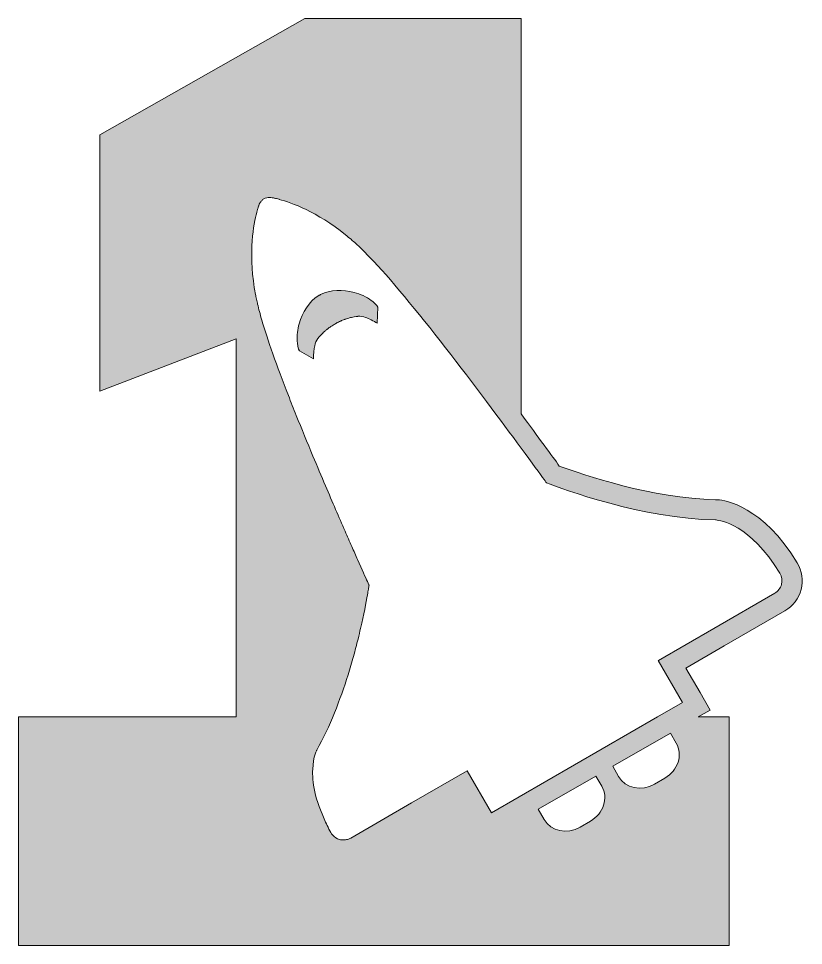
# Model space of a CAD drawing. Header units: millimetres. Extents: x -177 to -32, y -79 to 92.
import ezdxf

# ---------------------------------------------------------------- set-up
doc = ezdxf.new("R2010")
doc.units = ezdxf.units.MM
doc.header["$MEASUREMENT"] = 0
doc.layers.add('Layer 1', color=7, linetype='Continuous', lineweight=0)

# ---------------------------------------------------------------- blocks, each defined once
blk = doc.blocks.new('Block_0')
at = {"layer": 'Layer 1', "transparency": 33554687}
h = blk.add_hatch(color=7, dxfattribs=at)
h.dxf.hatch_style = 2
edge = h.paths.add_edge_path()
edge.add_spline(control_points=[(-36.02, -12.58), (-36.2, -13.27), (-36.65, -13.87), (-37.27, -14.23), (-37.27, -14.23), (-48.5, -20.72), (-48.5, -20.72), (-48.5, -20.72), (-58.77, -26.65), (-58.77, -26.65), (-58.77, -26.65), (-58.81, -26.67), (-58.81, -26.67), (-58.81, -26.67), (-54.32, -34.45), (-54.32, -34.45), (-54.32, -34.45), (-58.91, -37.1), (-58.91, -37.1), (-58.91, -37.1), (-89.61, -54.83), (-89.61, -54.83), (-89.61, -54.83), (-94.1, -47.06), (-94.1, -47.06), (-94.1, -47.06), (-104.37, -52.99), (-104.37, -52.99), (-104.37, -52.99), (-115.6, -59.48), (-115.6, -59.48), (-115.79, -59.59), (-115.99, -59.67), (-116.19, -59.73), (-116.25, -59.74), (-116.31, -59.75), (-116.37, -59.77), (-116.52, -59.8), (-116.67, -59.82), (-116.82, -59.83), (-116.89, -59.83), (-116.95, -59.83), (-117.01, -59.83), (-117.23, -59.83), (-117.44, -59.8), (-117.65, -59.75), (-118.17, -59.6), (-118.63, -59.31), (-118.97, -58.9), (-119.08, -58.77), (-119.18, -58.62), (-119.27, -58.47), (-119.76, -57.59), (-120.18, -56.75), (-120.54, -55.95), (-120.54, -55.95), (-121.46, -53.65), (-121.46, -53.65), (-122.14, -51.71), (-122.47, -50.03), (-122.59, -48.63), (-122.65, -47.92), (-122.66, -47.29), (-122.63, -46.72), (-122.63, -46.72), (-122.48, -45.23), (-122.48, -45.23), (-122.3, -44.16), (-122.02, -43.53), (-121.94, -43.36), (-121.91, -43.31), (-121.89, -43.26), (-121.86, -43.22), (-119.44, -38.84), (-117.54, -33.91), (-116.1, -29.28), (-115.74, -28.13), (-115.4, -26.99), (-115.1, -25.89), (-114.79, -24.78), (-114.51, -23.71), (-114.26, -22.69), (-114.09, -22.01), (-113.93, -21.34), (-113.78, -20.71), (-113.19, -18.15), (-112.78, -16), (-112.51, -14.49), (-112.44, -14.11), (-112.39, -13.77), (-112.34, -13.48), (-112.29, -13.19), (-112.25, -12.94), (-112.22, -12.74), (-112.22, -12.74), (-112.33, -12.5), (-112.53, -12.06), (-112.87, -11.29), (-113.5, -9.88), (-114.33, -8.01), (-114.66, -7.26), (-115.03, -6.44), (-115.42, -5.55), (-115.81, -4.67), (-116.22, -3.72), (-116.66, -2.72), (-117.76, -0.21), (-118.98, 2.62), (-120.26, 5.61), (-121.02, 7.41), (-121.8, 9.26), (-122.58, 11.14), (-123.62, 13.63), (-124.67, 16.17), (-125.66, 18.66), (-126.16, 19.9), (-126.65, 21.13), (-127.12, 22.34), (-129.24, 27.78), (-131.03, 32.75), (-132.01, 36.26), (-132.01, 36.26), (-132, 36.26), (-132, 36.26), (-132.17, 36.8), (-132.33, 37.34), (-132.47, 37.86), (-132.59, 38.32), (-132.7, 38.78), (-132.81, 39.22), (-132.84, 39.36), (-132.87, 39.5), (-132.9, 39.64), (-132.98, 39.97), (-133.05, 40.3), (-133.11, 40.63), (-133.14, 40.76), (-133.17, 40.89), (-133.19, 41.02), (-133.27, 41.45), (-133.35, 41.89), (-133.42, 42.31), (-133.42, 42.31), (-133.42, 42.32), (-133.42, 42.32), (-134.47, 49), (-133.55, 53.97), (-132.97, 56.2), (-132.97, 56.2), (-132.97, 56.21), (-132.97, 56.21), (-132.88, 56.57), (-132.79, 56.86), (-132.73, 57.06), (-132.72, 57.08), (-132.72, 57.09), (-132.72, 57.1), (-132.69, 57.19), (-132.66, 57.27), (-132.64, 57.33), (-132.64, 57.34), (-132.63, 57.35), (-132.63, 57.36), (-132.61, 57.41), (-132.6, 57.45), (-132.59, 57.47), (-132.53, 57.63), (-132.46, 57.78), (-132.37, 57.92), (-132.33, 57.99), (-132.29, 58.06), (-132.24, 58.12), (-132.12, 58.28), (-132, 58.42), (-131.86, 58.54), (-131.86, 58.54), (-131.88, 58.59), (-131.88, 58.59), (-131.81, 58.63), (-131.72, 58.66), (-131.64, 58.7), (-131.57, 58.75), (-131.5, 58.81), (-131.42, 58.85), (-131.42, 58.85), (-131.4, 58.81), (-131.4, 58.81), (-131.22, 58.87), (-131.03, 58.91), (-130.84, 58.93), (-130.76, 58.94), (-130.68, 58.94), (-130.6, 58.95), (-130.44, 58.95), (-130.27, 58.94), (-130.11, 58.91), (-130.08, 58.9), (-130.04, 58.9), (-129.99, 58.89), (-129.98, 58.88), (-129.97, 58.88), (-129.96, 58.88), (-129.89, 58.87), (-129.81, 58.85), (-129.72, 58.83), (-129.71, 58.83), (-129.69, 58.83), (-129.68, 58.82), (-129.58, 58.8), (-129.45, 58.77), (-129.31, 58.74), (-129.16, 58.7), (-129, 58.66), (-128.83, 58.61), (-128.82, 58.61), (-128.81, 58.61), (-128.81, 58.6), (-126.59, 58), (-121.82, 56.3), (-116.56, 52.06), (-116.56, 52.06), (-116.56, 52.05), (-116.56, 52.05), (-116.22, 51.78), (-115.89, 51.5), (-115.55, 51.21), (-115.45, 51.12), (-115.35, 51.04), (-115.25, 50.95), (-115, 50.73), (-114.75, 50.5), (-114.49, 50.27), (-114.39, 50.18), (-114.29, 50.08), (-114.19, 49.99), (-113.85, 49.67), (-113.52, 49.35), (-113.18, 49.02), (-112.8, 48.63), (-112.41, 48.22), (-112.02, 47.81), (-112.02, 47.81), (-112.02, 47.81), (-112.02, 47.81), (-104.93, 40.6), (-91.31, 22.4), (-84.14, 12.63), (-82.1, 9.86), (-80.58, 7.76), (-79.88, 6.79), (-79.6, 6.4), (-79.45, 6.19), (-79.45, 6.19), (-76.45, 5.03), (-61.58, -0.46), (-48.23, -0.68), (-48.18, -0.68), (-48.13, -0.68), (-48.08, -0.68), (-47.45, -0.73), (-41.82, -1.4), (-36.32, -10.54), (-35.95, -11.15), (-35.84, -11.89), (-36.02, -12.58)], knot_values=[0, 0, 0, 0, 1, 1, 1, 2, 2, 2, 3, 3, 3, 4, 4, 4, 5, 5, 5, 6, 6, 6, 7, 7, 7, 8, 8, 8, 9, 9, 9, 10, 10, 10, 11, 11, 11, 12, 12, 12, 13, 13, 13, 14, 14, 14, 15, 15, 15, 16, 16, 16, 17, 17, 17, 18, 18, 18, 19, 19, 19, 20, 20, 20, 21, 21, 21, 22, 22, 22, 23, 23, 23, 24, 24, 24, 25, 25, 25, 26, 26, 26, 27, 27, 27, 28, 28, 28, 29, 29, 29, 30, 30, 30, 31, 31, 31, 32, 32, 32, 33, 33, 33, 34, 34, 34, 35, 35, 35, 36, 36, 36, 37, 37, 37, 38, 38, 38, 39, 39, 39, 40, 40, 40, 41, 41, 41, 42, 42, 42, 43, 43, 43, 44, 44, 44, 45, 45, 45, 46, 46, 46, 47, 47, 47, 48, 48, 48, 49, 49, 49, 50, 50, 50, 51, 51, 51, 52, 52, 52, 53, 53, 53, 54, 54, 54, 55, 55, 55, 56, 56, 56, 57, 57, 57, 58, 58, 58, 59, 59, 59, 60, 60, 60, 61, 61, 61, 62, 62, 62, 63, 63, 63, 64, 64, 64, 65, 65, 65, 66, 66, 66, 67, 67, 67, 68, 68, 68, 69, 69, 69, 70, 70, 70, 71, 71, 71, 72, 72, 72, 73, 73, 73, 74, 74, 74, 75, 75, 75, 76, 76, 76, 77, 77, 77, 78, 78, 78, 79, 79, 79, 80, 80, 80, 81, 81, 81, 82, 82, 82, 83, 83, 83, 84, 84, 84, 85, 85, 85, 86, 86, 86, 87, 87, 87, 88, 88, 88, 88], degree=3, periodic=0)
edge = h.paths.add_edge_path()
edge.add_spline(control_points=[(-57.57, -48.41), (-57.57, -48.41), (-59.46, -49.5), (-59.46, -49.5), (-61.88, -50.9), (-64.86, -50.28), (-66.11, -48.11), (-66.11, -48.11), (-67.2, -46.22), (-67.2, -46.22), (-67.2, -46.22), (-56.55, -40.06), (-56.55, -40.06), (-56.55, -40.06), (-55.45, -41.95), (-55.45, -41.95), (-54.2, -44.12), (-55.15, -47.02), (-57.57, -48.41)], knot_values=[0, 0, 0, 0, 1, 1, 1, 2, 2, 2, 3, 3, 3, 4, 4, 4, 5, 5, 5, 6, 6, 6, 6], degree=3, periodic=0)
edge = h.paths.add_edge_path()
edge.add_spline(control_points=[(-71.32, -56.36), (-71.32, -56.36), (-73.21, -57.45), (-73.21, -57.45), (-75.63, -58.85), (-78.61, -58.23), (-79.86, -56.06), (-79.86, -56.06), (-80.96, -54.17), (-80.96, -54.17), (-80.96, -54.17), (-70.3, -48.01), (-70.3, -48.01), (-70.3, -48.01), (-69.21, -49.9), (-69.21, -49.9), (-67.95, -52.07), (-68.9, -54.96), (-71.32, -56.36)], knot_values=[0, 0, 0, 0, 1, 1, 1, 2, 2, 2, 3, 3, 3, 4, 4, 4, 5, 5, 5, 6, 6, 6, 6], degree=3, periodic=0)
edge = h.paths.add_edge_path()
edge.add_spline(control_points=[(-33.1, -8.6), (-39.45, 1.93), (-46.46, 2.96), (-47.8, 3.06), (-47.94, 3.07), (-48.06, 3.07), (-48.19, 3.07), (-59.76, 3.27), (-72.73, 7.69), (-77.07, 9.3), (-78.35, 11.07), (-80.92, 14.61), (-84.14, 18.95), (-84.14, 18.95), (-84.14, 92.03), (-84.14, 92.03), (-84.14, 92.03), (-124.08, 92.03), (-124.08, 92.03), (-124.08, 92.03), (-161.93, 70.52), (-161.93, 70.52), (-161.93, 70.52), (-161.93, 23.13), (-161.93, 23.13), (-161.93, 23.13), (-136.76, 32.83), (-136.76, 32.83), (-136.76, 32.83), (-136.76, -37.1), (-136.76, -37.1), (-136.76, -37.1), (-176.98, -37.1), (-176.98, -37.1), (-176.98, -37.1), (-176.98, -79.34), (-176.98, -79.34), (-176.98, -79.34), (-45.71, -79.34), (-45.71, -79.34), (-45.71, -79.34), (-45.71, -37.1), (-45.71, -37.1), (-45.71, -37.1), (-51.41, -37.1), (-51.41, -37.1), (-51.41, -37.1), (-49.2, -35.82), (-49.2, -35.82), (-49.2, -35.82), (-51.07, -32.57), (-51.07, -32.57), (-51.07, -32.57), (-53.69, -28.05), (-53.69, -28.05), (-53.69, -28.05), (-46.62, -23.96), (-46.62, -23.96), (-46.62, -23.96), (-35.39, -17.47), (-35.39, -17.47), (-33.91, -16.62), (-32.81, -15.18), (-32.39, -13.52), (-31.96, -11.86), (-32.22, -10.07), (-33.1, -8.6)], knot_values=[0, 0, 0, 0, 1, 1, 1, 2, 2, 2, 3, 3, 3, 4, 4, 4, 5, 5, 5, 6, 6, 6, 7, 7, 7, 8, 8, 8, 9, 9, 9, 10, 10, 10, 11, 11, 11, 12, 12, 12, 13, 13, 13, 14, 14, 14, 15, 15, 15, 16, 16, 16, 17, 17, 17, 18, 18, 18, 19, 19, 19, 20, 20, 20, 21, 21, 21, 22, 22, 22, 22], degree=3, periodic=0)
h = blk.add_hatch(color=7, dxfattribs=at)
h.dxf.hatch_style = 2
edge = h.paths.add_edge_path()
edge.add_spline(control_points=[(-111.83, 39.91), (-112.69, 40.59), (-113.8, 41.1), (-114.99, 41.41), (-117.07, 41.95), (-119.41, 41.87), (-121.16, 41.03), (-121.21, 40.99), (-121.26, 40.95), (-121.32, 40.91), (-121.38, 40.89), (-121.44, 40.87), (-121.5, 40.84), (-123.35, 39.67), (-124.52, 37.65), (-125.12, 35.6), (-125.43, 34.55), (-125.59, 33.49), (-125.47, 32.39), (-125.44, 32.1), (-125.36, 30.8), (-125.05, 30.62), (-125.05, 30.62), (-122.46, 29.14), (-122.46, 29.14), (-122.5, 29.89), (-122.36, 30.92), (-122.26, 31.53), (-122.15, 32.02), (-121.94, 32.47), (-121.68, 32.87), (-121.68, 32.87), (-121.66, 32.85), (-121.66, 32.85), (-121.66, 32.85), (-121.41, 33.22), (-120.9, 33.74), (-120.8, 33.84), (-120.71, 33.93), (-120.61, 34.02), (-120.54, 34.09), (-120.46, 34.16), (-120.39, 34.23), (-120.25, 34.35), (-120.11, 34.46), (-119.98, 34.57), (-119.93, 34.61), (-119.89, 34.64), (-119.84, 34.68), (-119.66, 34.83), (-119.47, 34.96), (-119.28, 35.09), (-119.21, 35.14), (-119.13, 35.19), (-119.05, 35.24), (-118.93, 35.32), (-118.81, 35.4), (-118.69, 35.47), (-118.59, 35.53), (-118.49, 35.58), (-118.38, 35.64), (-118.28, 35.7), (-118.18, 35.76), (-118.08, 35.81), (-117.95, 35.87), (-117.82, 35.93), (-117.69, 36), (-117.61, 36.04), (-117.52, 36.08), (-117.44, 36.11), (-117.23, 36.21), (-117.02, 36.29), (-116.8, 36.37), (-116.74, 36.4), (-116.69, 36.41), (-116.63, 36.43), (-116.47, 36.49), (-116.3, 36.54), (-116.13, 36.6), (-116.03, 36.63), (-115.93, 36.66), (-115.84, 36.68), (-115.71, 36.72), (-115.57, 36.75), (-115.44, 36.78), (-114.73, 36.94), (-114.28, 36.96), (-114.28, 36.96), (-114.28, 36.96), (-114.29, 36.98), (-114.29, 36.98), (-113.81, 36.99), (-113.32, 36.93), (-112.85, 36.77), (-112.28, 36.53), (-111.33, 36.11), (-110.71, 35.68), (-110.71, 35.68), (-110.6, 38.66), (-110.6, 38.66), (-110.59, 39), (-111.61, 39.73), (-111.83, 39.91)], knot_values=[0, 0, 0, 0, 1, 1, 1, 2, 2, 2, 3, 3, 3, 4, 4, 4, 5, 5, 5, 6, 6, 6, 7, 7, 7, 8, 8, 8, 9, 9, 9, 10, 10, 10, 11, 11, 11, 12, 12, 12, 13, 13, 13, 14, 14, 14, 15, 15, 15, 16, 16, 16, 17, 17, 17, 18, 18, 18, 19, 19, 19, 20, 20, 20, 21, 21, 21, 22, 22, 22, 23, 23, 23, 24, 24, 24, 25, 25, 25, 26, 26, 26, 27, 27, 27, 28, 28, 28, 29, 29, 29, 30, 30, 30, 31, 31, 31, 32, 32, 32, 33, 33, 33, 34, 34, 34, 34], degree=3, periodic=0)
at = {"layer": 'Layer 1'}
for points, knots in [([(-33.1, -8.6), (-39.45, 1.93), (-46.46, 2.96), (-47.8, 3.06), (-47.94, 3.07), (-48.06, 3.07), (-48.19, 3.07), (-59.76, 3.27), (-72.73, 7.69), (-77.07, 9.3), (-78.35, 11.07), (-80.92, 14.61), (-84.14, 18.95), (-84.14, 18.95), (-84.14, 92.03), (-84.14, 92.03), (-84.14, 92.03), (-124.08, 92.03), (-124.08, 92.03), (-124.08, 92.03), (-161.93, 70.52), (-161.93, 70.52), (-161.93, 70.52), (-161.93, 23.13), (-161.93, 23.13), (-161.93, 23.13), (-136.76, 32.83), (-136.76, 32.83), (-136.76, 32.83), (-136.76, -37.1), (-136.76, -37.1), (-136.76, -37.1), (-176.98, -37.1), (-176.98, -37.1), (-176.98, -37.1), (-176.98, -79.34), (-176.98, -79.34), (-176.98, -79.34), (-45.71, -79.34), (-45.71, -79.34), (-45.71, -79.34), (-45.71, -37.1), (-45.71, -37.1), (-45.71, -37.1), (-51.41, -37.1), (-51.41, -37.1), (-51.41, -37.1), (-49.2, -35.82), (-49.2, -35.82), (-49.2, -35.82), (-51.07, -32.57), (-51.07, -32.57), (-51.07, -32.57), (-53.69, -28.05), (-53.69, -28.05), (-53.69, -28.05), (-46.62, -23.96), (-46.62, -23.96), (-46.62, -23.96), (-35.39, -17.47), (-35.39, -17.47), (-33.91, -16.62), (-32.81, -15.18), (-32.39, -13.52), (-31.96, -11.86), (-32.22, -10.07), (-33.1, -8.6)], [0, 0, 0, 0, 1, 1, 1, 2, 2, 2, 3, 3, 3, 4, 4, 4, 5, 5, 5, 6, 6, 6, 7, 7, 7, 8, 8, 8, 9, 9, 9, 10, 10, 10, 11, 11, 11, 12, 12, 12, 13, 13, 13, 14, 14, 14, 15, 15, 15, 16, 16, 16, 17, 17, 17, 18, 18, 18, 19, 19, 19, 20, 20, 20, 21, 21, 21, 22, 22, 22, 22]), ([(-36.02, -12.58), (-36.2, -13.27), (-36.65, -13.87), (-37.27, -14.23), (-37.27, -14.23), (-48.5, -20.72), (-48.5, -20.72), (-48.5, -20.72), (-58.77, -26.65), (-58.77, -26.65), (-58.77, -26.65), (-58.81, -26.67), (-58.81, -26.67), (-58.81, -26.67), (-54.32, -34.45), (-54.32, -34.45), (-54.32, -34.45), (-58.91, -37.1), (-58.91, -37.1), (-58.91, -37.1), (-89.61, -54.83), (-89.61, -54.83), (-89.61, -54.83), (-94.1, -47.06), (-94.1, -47.06), (-94.1, -47.06), (-104.37, -52.99), (-104.37, -52.99), (-104.37, -52.99), (-115.6, -59.48), (-115.6, -59.48), (-115.79, -59.59), (-115.99, -59.67), (-116.19, -59.73), (-116.25, -59.74), (-116.31, -59.75), (-116.37, -59.77), (-116.52, -59.8), (-116.67, -59.82), (-116.82, -59.83), (-116.89, -59.83), (-116.95, -59.83), (-117.01, -59.83), (-117.23, -59.83), (-117.44, -59.8), (-117.65, -59.75), (-118.17, -59.6), (-118.63, -59.31), (-118.97, -58.9), (-119.08, -58.77), (-119.18, -58.62), (-119.27, -58.47), (-119.76, -57.59), (-120.18, -56.75), (-120.54, -55.95), (-120.54, -55.95), (-121.46, -53.65), (-121.46, -53.65), (-122.14, -51.71), (-122.47, -50.03), (-122.59, -48.63), (-122.65, -47.92), (-122.66, -47.29), (-122.63, -46.72), (-122.63, -46.72), (-122.48, -45.23), (-122.48, -45.23), (-122.3, -44.16), (-122.02, -43.53), (-121.94, -43.36), (-121.91, -43.31), (-121.89, -43.26), (-121.86, -43.22), (-119.44, -38.84), (-117.54, -33.91), (-116.1, -29.28), (-115.74, -28.13), (-115.4, -26.99), (-115.1, -25.89), (-114.79, -24.78), (-114.51, -23.71), (-114.26, -22.69), (-114.09, -22.01), (-113.93, -21.34), (-113.78, -20.71), (-113.19, -18.15), (-112.78, -16), (-112.51, -14.49), (-112.44, -14.11), (-112.39, -13.77), (-112.34, -13.48), (-112.29, -13.19), (-112.25, -12.94), (-112.22, -12.74), (-112.22, -12.74), (-112.33, -12.5), (-112.53, -12.06), (-112.87, -11.29), (-113.5, -9.88), (-114.33, -8.01), (-114.66, -7.26), (-115.03, -6.44), (-115.42, -5.55), (-115.81, -4.67), (-116.22, -3.72), (-116.66, -2.72), (-117.76, -0.21), (-118.98, 2.62), (-120.26, 5.61), (-121.02, 7.41), (-121.8, 9.26), (-122.58, 11.14), (-123.62, 13.63), (-124.67, 16.17), (-125.66, 18.66), (-126.16, 19.9), (-126.65, 21.13), (-127.12, 22.34), (-129.24, 27.78), (-131.03, 32.75), (-132.01, 36.26), (-132.01, 36.26), (-132, 36.26), (-132, 36.26), (-132.17, 36.8), (-132.33, 37.34), (-132.47, 37.86), (-132.59, 38.32), (-132.7, 38.78), (-132.81, 39.22), (-132.84, 39.36), (-132.87, 39.5), (-132.9, 39.64), (-132.98, 39.97), (-133.05, 40.3), (-133.11, 40.63), (-133.14, 40.76), (-133.17, 40.89), (-133.19, 41.02), (-133.27, 41.45), (-133.35, 41.89), (-133.42, 42.31), (-133.42, 42.31), (-133.42, 42.32), (-133.42, 42.32), (-134.47, 49), (-133.55, 53.97), (-132.97, 56.2), (-132.97, 56.2), (-132.97, 56.21), (-132.97, 56.21), (-132.88, 56.57), (-132.79, 56.86), (-132.73, 57.06), (-132.72, 57.08), (-132.72, 57.09), (-132.72, 57.1), (-132.69, 57.19), (-132.66, 57.27), (-132.64, 57.33), (-132.64, 57.34), (-132.63, 57.35), (-132.63, 57.36), (-132.61, 57.41), (-132.6, 57.45), (-132.59, 57.47), (-132.53, 57.63), (-132.46, 57.78), (-132.37, 57.92), (-132.33, 57.99), (-132.29, 58.06), (-132.24, 58.12), (-132.12, 58.28), (-132, 58.42), (-131.86, 58.54), (-131.86, 58.54), (-131.88, 58.59), (-131.88, 58.59), (-131.81, 58.63), (-131.72, 58.66), (-131.64, 58.7), (-131.57, 58.75), (-131.5, 58.81), (-131.42, 58.85), (-131.42, 58.85), (-131.4, 58.81), (-131.4, 58.81), (-131.22, 58.87), (-131.03, 58.91), (-130.84, 58.93), (-130.76, 58.94), (-130.68, 58.94), (-130.6, 58.95), (-130.44, 58.95), (-130.27, 58.94), (-130.11, 58.91), (-130.08, 58.9), (-130.04, 58.9), (-129.99, 58.89), (-129.98, 58.88), (-129.97, 58.88), (-129.96, 58.88), (-129.89, 58.87), (-129.81, 58.85), (-129.72, 58.83), (-129.71, 58.83), (-129.69, 58.83), (-129.68, 58.82), (-129.58, 58.8), (-129.45, 58.77), (-129.31, 58.74), (-129.16, 58.7), (-129, 58.66), (-128.83, 58.61), (-128.82, 58.61), (-128.81, 58.61), (-128.81, 58.6), (-126.59, 58), (-121.82, 56.3), (-116.56, 52.06), (-116.56, 52.06), (-116.56, 52.05), (-116.56, 52.05), (-116.22, 51.78), (-115.89, 51.5), (-115.55, 51.21), (-115.45, 51.12), (-115.35, 51.04), (-115.25, 50.95), (-115, 50.73), (-114.75, 50.5), (-114.49, 50.27), (-114.39, 50.18), (-114.29, 50.08), (-114.19, 49.99), (-113.85, 49.67), (-113.52, 49.35), (-113.18, 49.02), (-112.8, 48.63), (-112.41, 48.22), (-112.02, 47.81), (-112.02, 47.81), (-112.02, 47.81), (-112.02, 47.81), (-104.93, 40.6), (-91.31, 22.4), (-84.14, 12.63), (-82.1, 9.86), (-80.58, 7.76), (-79.88, 6.79), (-79.6, 6.4), (-79.45, 6.19), (-79.45, 6.19), (-76.45, 5.03), (-61.58, -0.46), (-48.23, -0.68), (-48.18, -0.68), (-48.13, -0.68), (-48.08, -0.68), (-47.45, -0.73), (-41.82, -1.4), (-36.32, -10.54), (-35.95, -11.15), (-35.84, -11.89), (-36.02, -12.58)], [0, 0, 0, 0, 1, 1, 1, 2, 2, 2, 3, 3, 3, 4, 4, 4, 5, 5, 5, 6, 6, 6, 7, 7, 7, 8, 8, 8, 9, 9, 9, 10, 10, 10, 11, 11, 11, 12, 12, 12, 13, 13, 13, 14, 14, 14, 15, 15, 15, 16, 16, 16, 17, 17, 17, 18, 18, 18, 19, 19, 19, 20, 20, 20, 21, 21, 21, 22, 22, 22, 23, 23, 23, 24, 24, 24, 25, 25, 25, 26, 26, 26, 27, 27, 27, 28, 28, 28, 29, 29, 29, 30, 30, 30, 31, 31, 31, 32, 32, 32, 33, 33, 33, 34, 34, 34, 35, 35, 35, 36, 36, 36, 37, 37, 37, 38, 38, 38, 39, 39, 39, 40, 40, 40, 41, 41, 41, 42, 42, 42, 43, 43, 43, 44, 44, 44, 45, 45, 45, 46, 46, 46, 47, 47, 47, 48, 48, 48, 49, 49, 49, 50, 50, 50, 51, 51, 51, 52, 52, 52, 53, 53, 53, 54, 54, 54, 55, 55, 55, 56, 56, 56, 57, 57, 57, 58, 58, 58, 59, 59, 59, 60, 60, 60, 61, 61, 61, 62, 62, 62, 63, 63, 63, 64, 64, 64, 65, 65, 65, 66, 66, 66, 67, 67, 67, 68, 68, 68, 69, 69, 69, 70, 70, 70, 71, 71, 71, 72, 72, 72, 73, 73, 73, 74, 74, 74, 75, 75, 75, 76, 76, 76, 77, 77, 77, 78, 78, 78, 79, 79, 79, 80, 80, 80, 81, 81, 81, 82, 82, 82, 83, 83, 83, 84, 84, 84, 85, 85, 85, 86, 86, 86, 87, 87, 87, 88, 88, 88, 88]), ([(-111.83, 39.91), (-112.69, 40.59), (-113.8, 41.1), (-114.99, 41.41), (-117.07, 41.95), (-119.41, 41.87), (-121.16, 41.03), (-121.21, 40.99), (-121.26, 40.95), (-121.32, 40.91), (-121.38, 40.89), (-121.44, 40.87), (-121.5, 40.84), (-123.35, 39.67), (-124.52, 37.65), (-125.12, 35.6), (-125.43, 34.55), (-125.59, 33.49), (-125.47, 32.39), (-125.44, 32.1), (-125.36, 30.8), (-125.05, 30.62), (-125.05, 30.62), (-122.46, 29.14), (-122.46, 29.14), (-122.5, 29.89), (-122.36, 30.92), (-122.26, 31.53), (-122.15, 32.02), (-121.94, 32.47), (-121.68, 32.87), (-121.68, 32.87), (-121.66, 32.85), (-121.66, 32.85), (-121.66, 32.85), (-121.41, 33.22), (-120.9, 33.74), (-120.8, 33.84), (-120.71, 33.93), (-120.61, 34.02), (-120.54, 34.09), (-120.46, 34.16), (-120.39, 34.23), (-120.25, 34.35), (-120.11, 34.46), (-119.98, 34.57), (-119.93, 34.61), (-119.89, 34.64), (-119.84, 34.68), (-119.66, 34.83), (-119.47, 34.96), (-119.28, 35.09), (-119.21, 35.14), (-119.13, 35.19), (-119.05, 35.24), (-118.93, 35.32), (-118.81, 35.4), (-118.69, 35.47), (-118.59, 35.53), (-118.49, 35.58), (-118.38, 35.64), (-118.28, 35.7), (-118.18, 35.76), (-118.08, 35.81), (-117.95, 35.87), (-117.82, 35.93), (-117.69, 36), (-117.61, 36.04), (-117.52, 36.08), (-117.44, 36.11), (-117.23, 36.21), (-117.02, 36.29), (-116.8, 36.37), (-116.74, 36.4), (-116.69, 36.41), (-116.63, 36.43), (-116.47, 36.49), (-116.3, 36.54), (-116.13, 36.6), (-116.03, 36.63), (-115.93, 36.66), (-115.84, 36.68), (-115.71, 36.72), (-115.57, 36.75), (-115.44, 36.78), (-114.73, 36.94), (-114.28, 36.96), (-114.28, 36.96), (-114.28, 36.96), (-114.29, 36.98), (-114.29, 36.98), (-113.81, 36.99), (-113.32, 36.93), (-112.85, 36.77), (-112.28, 36.53), (-111.33, 36.11), (-110.71, 35.68), (-110.71, 35.68), (-110.6, 38.66), (-110.6, 38.66), (-110.59, 39), (-111.61, 39.73), (-111.83, 39.91)], [0, 0, 0, 0, 1, 1, 1, 2, 2, 2, 3, 3, 3, 4, 4, 4, 5, 5, 5, 6, 6, 6, 7, 7, 7, 8, 8, 8, 9, 9, 9, 10, 10, 10, 11, 11, 11, 12, 12, 12, 13, 13, 13, 14, 14, 14, 15, 15, 15, 16, 16, 16, 17, 17, 17, 18, 18, 18, 19, 19, 19, 20, 20, 20, 21, 21, 21, 22, 22, 22, 23, 23, 23, 24, 24, 24, 25, 25, 25, 26, 26, 26, 27, 27, 27, 28, 28, 28, 29, 29, 29, 30, 30, 30, 31, 31, 31, 32, 32, 32, 33, 33, 33, 34, 34, 34, 34]), ([(-57.57, -48.41), (-57.57, -48.41), (-59.46, -49.5), (-59.46, -49.5), (-61.88, -50.9), (-64.86, -50.28), (-66.11, -48.11), (-66.11, -48.11), (-67.2, -46.22), (-67.2, -46.22), (-67.2, -46.22), (-56.55, -40.06), (-56.55, -40.06), (-56.55, -40.06), (-55.45, -41.95), (-55.45, -41.95), (-54.2, -44.12), (-55.15, -47.02), (-57.57, -48.41)], [0, 0, 0, 0, 1, 1, 1, 2, 2, 2, 3, 3, 3, 4, 4, 4, 5, 5, 5, 6, 6, 6, 6]), ([(-71.32, -56.36), (-71.32, -56.36), (-73.21, -57.45), (-73.21, -57.45), (-75.63, -58.85), (-78.61, -58.23), (-79.86, -56.06), (-79.86, -56.06), (-80.96, -54.17), (-80.96, -54.17), (-80.96, -54.17), (-70.3, -48.01), (-70.3, -48.01), (-70.3, -48.01), (-69.21, -49.9), (-69.21, -49.9), (-67.95, -52.07), (-68.9, -54.96), (-71.32, -56.36)], [0, 0, 0, 0, 1, 1, 1, 2, 2, 2, 3, 3, 3, 4, 4, 4, 5, 5, 5, 6, 6, 6, 6])]:
    blk.add_open_spline(points, degree=3, knots=knots, dxfattribs=at)

msp = doc.modelspace()

# ---------------------------------------------------------------- block references
at = {"layer": 'Layer 1'}
msp.add_blockref('Block_0', (0, 0), dxfattribs=at)

doc.saveas('drawing.dxf')
